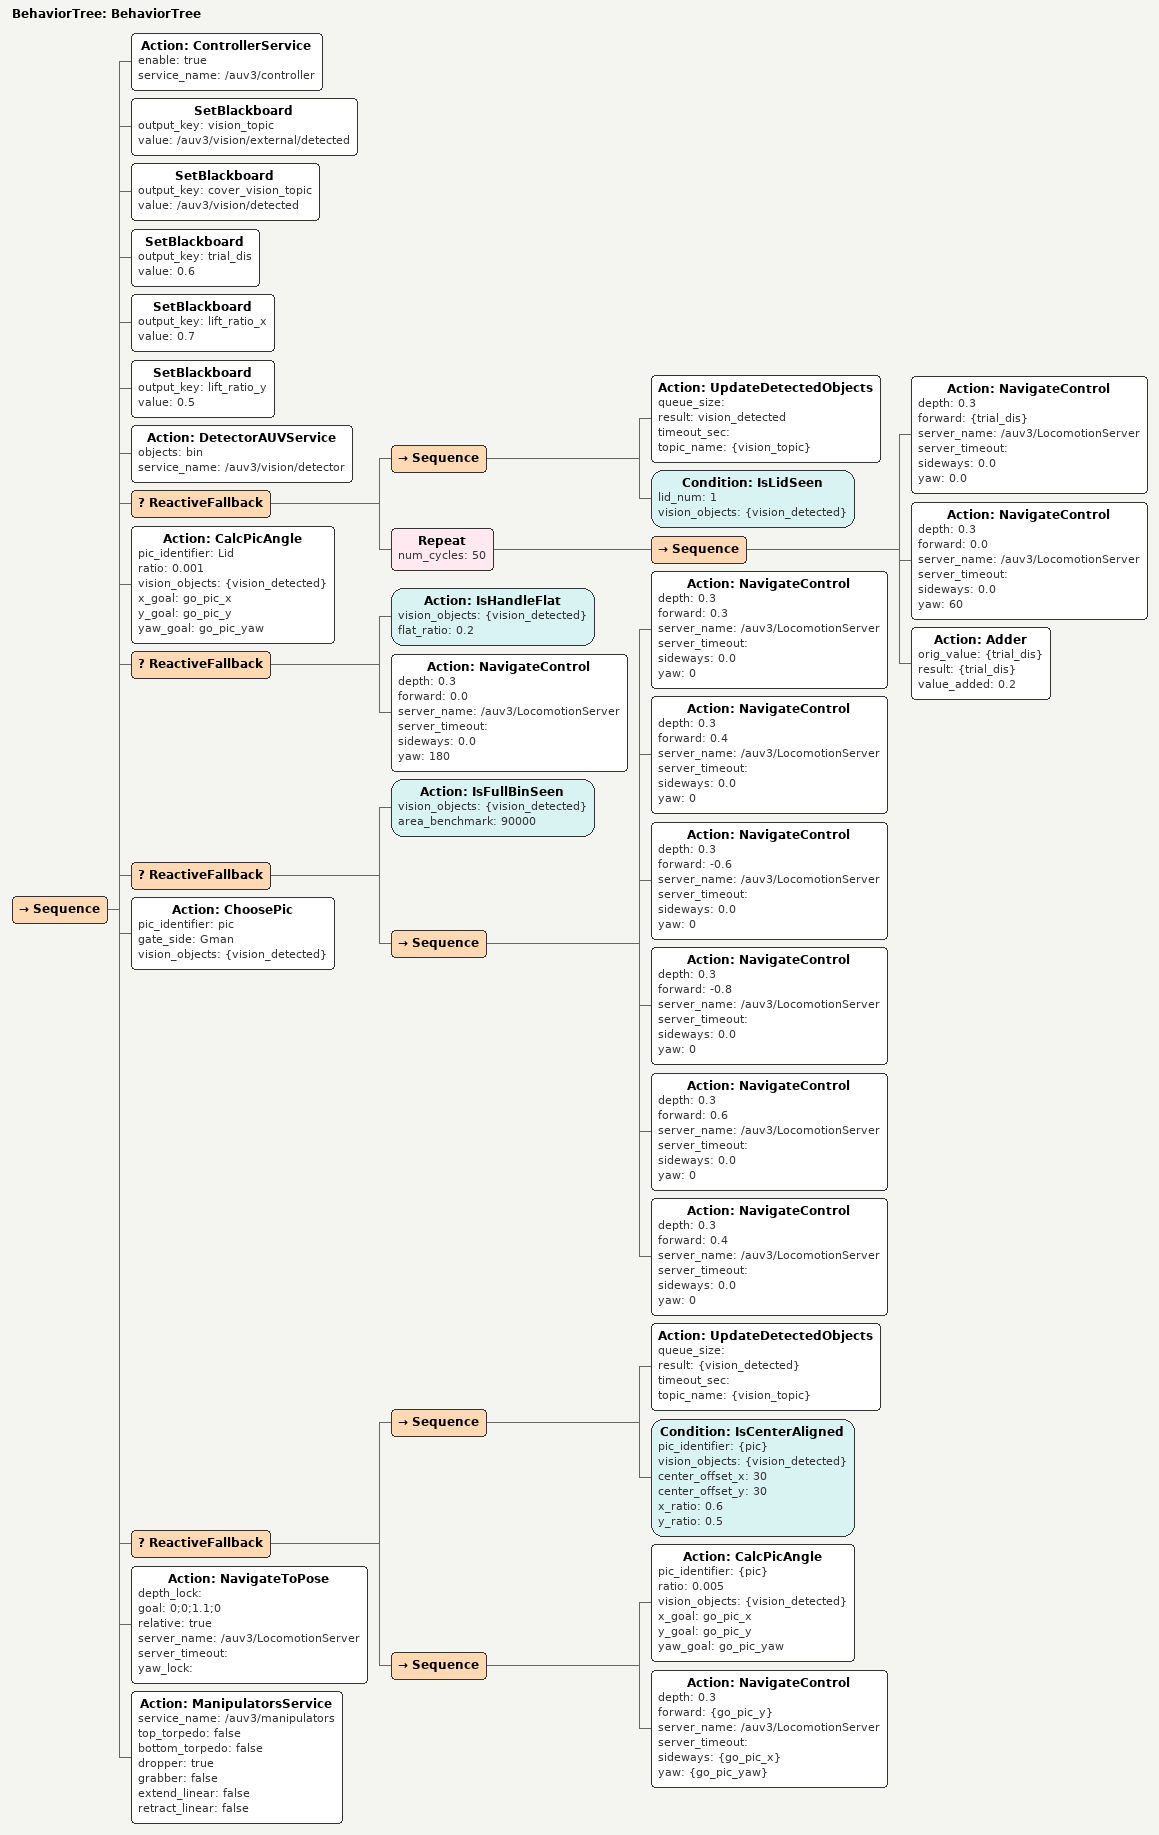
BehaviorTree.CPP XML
<?xml version="1.0"?>
<root main_tree_to_execute="BehaviorTree">
    <BehaviorTree ID="BehaviorTree">
        <Sequence>
            <Action ID="ControllerService" enable="true" service_name="/auv3/controller"/>
            <SetBlackboard output_key="vision_topic" value="/auv3/vision/external/detected"/>
            <SetBlackboard output_key="cover_vision_topic" value="/auv3/vision/detected"/>
            <SetBlackboard output_key="trial_dis" value="0.6"/>
            <SetBlackboard output_key="lift_ratio_x" value="0.7"/>
            <SetBlackboard output_key="lift_ratio_y" value="0.5"/>
            <Action ID="DetectorAUVService" objects="bin" service_name="/auv3/vision/detector"/>

            <!-- Move in spiral until seeing one lid -->
            <ReactiveFallback>
                <Sequence>
                    <Action ID="UpdateDetectedObjects" queue_size="" result="vision_detected" timeout_sec="" topic_name="{vision_topic}"/>
                    <Condition ID="IsLidSeen" lid_num="1" vision_objects="{vision_detected}"/>
                </Sequence>
                <Repeat num_cycles="50">
                    <Sequence>
                        <Action ID="NavigateControl" depth="0.3" forward="{trial_dis}" server_name="/auv3/LocomotionServer" server_timeout="" sideways="0.0" yaw="0.0"/>
                        <Action ID="NavigateControl" depth="0.3" forward="0.0" server_name="/auv3/LocomotionServer" server_timeout="" sideways="0.0" yaw="60"/>
                        <Action ID="Adder" orig_value="{trial_dis}" result="{trial_dis}" value_added="0.2"/>
                    </Sequence>
                </Repeat>
            </ReactiveFallback>

            <!-- ensure that a full handle is in sight -->
            <Action ID="CalcPicAngle" pic_identifier="Lid" ratio="0.001" vision_objects="{vision_detected}" x_goal="go_pic_x" y_goal="go_pic_y" yaw_goal="go_pic_yaw"/>

            <!-- turn until cover is horizontal -->
            <ReactiveFallback>
                <Action ID="IsHandleFlat" vision_objects="{vision_detected}" flat_ratio="0.2"/>
                <Action ID="NavigateControl" depth="0.3" forward="0.0" server_name="/auv3/LocomotionServer" server_timeout="" sideways="0.0" yaw="180"/>
            </ReactiveFallback>

            <!-- adjust position until a full bin is seen -->
            <ReactiveFallback>
                <Action ID="IsFullBinSeen" vision_objects="{vision_detected}" area_benchmark="90000"/>
                <Sequence>
                    <Action ID="NavigateControl" depth="0.3" forward="0.3" server_name="/auv3/LocomotionServer" server_timeout="" sideways="0.0" yaw="0"/>
                    <Action ID="NavigateControl" depth="0.3" forward="0.4" server_name="/auv3/LocomotionServer" server_timeout="" sideways="0.0" yaw="0"/>
                    <Action ID="NavigateControl" depth="0.3" forward="-0.6" server_name="/auv3/LocomotionServer" server_timeout="" sideways="0.0" yaw="0"/>
                    <Action ID="NavigateControl" depth="0.3" forward="-0.8" server_name="/auv3/LocomotionServer" server_timeout="" sideways="0.0" yaw="0"/>
                    <Action ID="NavigateControl" depth="0.3" forward="0.6" server_name="/auv3/LocomotionServer" server_timeout="" sideways="0.0" yaw="0"/>
                    <Action ID="NavigateControl" depth="0.3" forward="0.4" server_name="/auv3/LocomotionServer" server_timeout="" sideways="0.0" yaw="0"/>
                </Sequence>
            </ReactiveFallback>

            <!--choose a picture to drop the ball -->
            <Action ID="ChoosePic" pic_identifier="pic" gate_side="Gman" vision_objects="{vision_detected}"/>
            <ReactiveFallback>
                <Sequence>
                    <Action ID="UpdateDetectedObjects" queue_size="" result="{vision_detected}" timeout_sec="" topic_name="{vision_topic}"/>
                    <Condition ID="IsCenterAligned" pic_identifier="{pic}" vision_objects="{vision_detected}" center_offset_x="30" center_offset_y="30" x_ratio="0.6" y_ratio="0.5"/>
                </Sequence>
                <Sequence>
                    <Action ID="CalcPicAngle" pic_identifier="{pic}" ratio="0.005" vision_objects="{vision_detected}" x_goal="go_pic_x" y_goal="go_pic_y" yaw_goal="go_pic_yaw"/>
                    <Action ID="NavigateControl" depth="0.3" forward="{go_pic_y}" server_name="/auv3/LocomotionServer" server_timeout="" sideways="{go_pic_x}" yaw="{go_pic_yaw}"/>
                </Sequence>
            </ReactiveFallback>
            <Action ID="NavigateToPose" depth_lock="" goal="0;0;1.1;0" relative="true" server_name="/auv3/LocomotionServer" server_timeout="" yaw_lock=""/>
            <Action ID="ManipulatorsService" service_name="/auv3/manipulators" top_torpedo="false" bottom_torpedo="false" dropper="true" grabber="false" extend_linear="false" retract_linear="false"/>
        </Sequence>
    </BehaviorTree>
</root>
